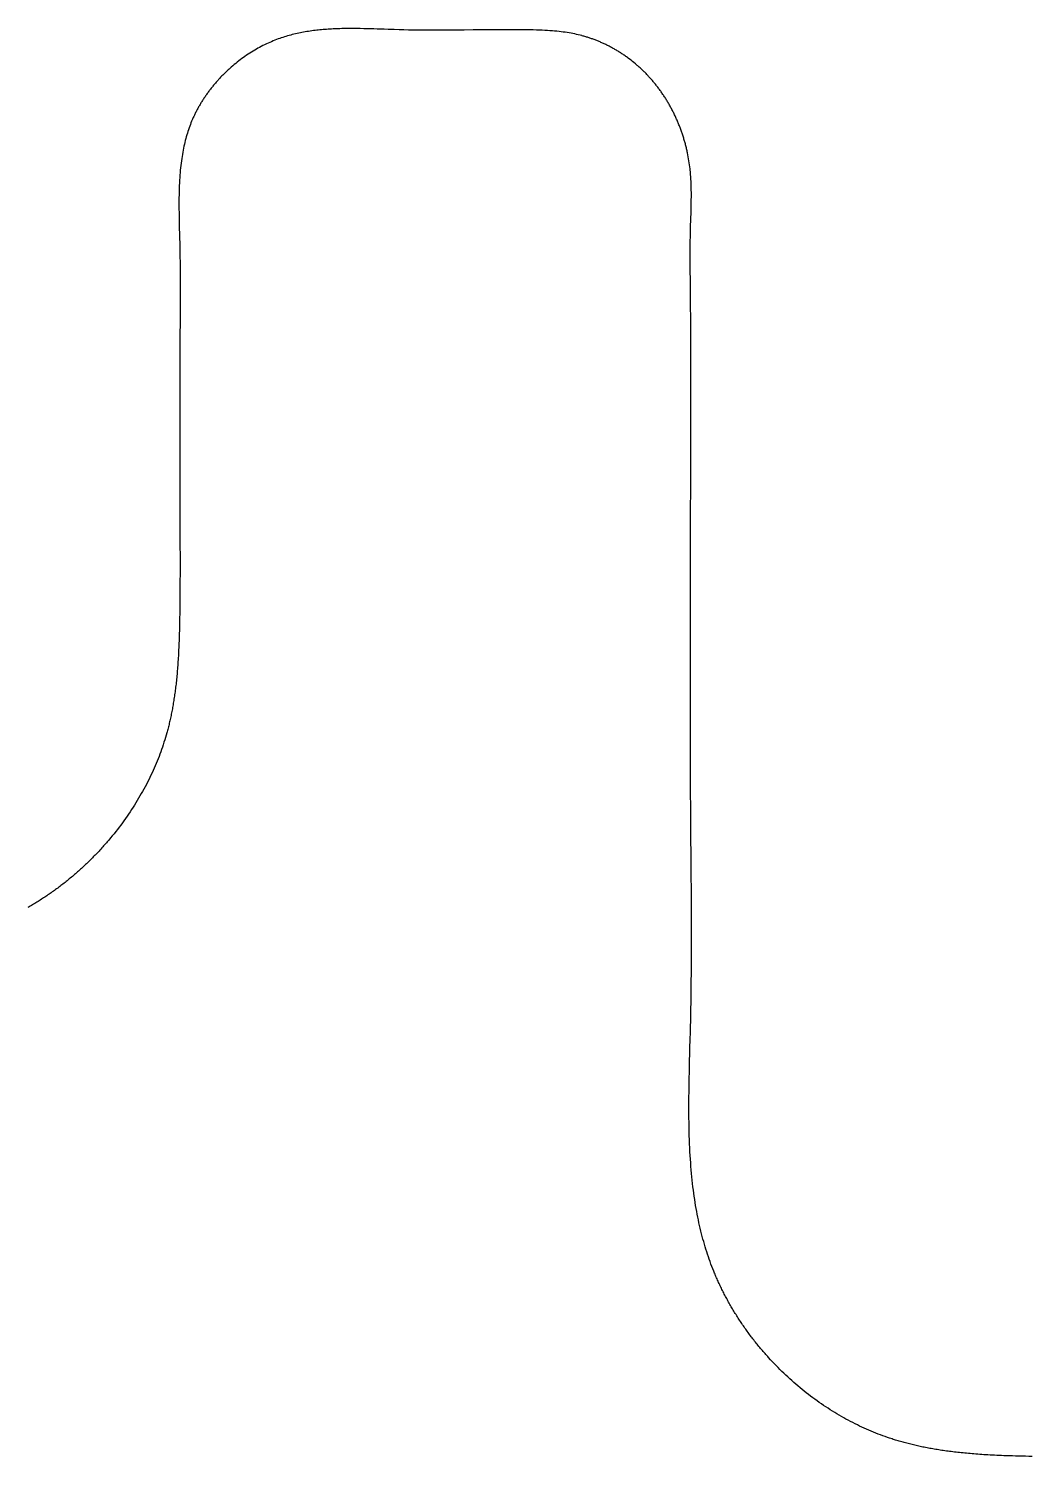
# Model space of a CAD drawing. Header units: millimetres. Extents: x -9 to 276, y -90 to 14.
# Drawn here: x 86.898 to 90.233, y 9.248 to 13.998 of the extents above; entities that cross this region are included whole.
import ezdxf

# ---------------------------------------------------------------- set-up
doc = ezdxf.new("R2010")
doc.units = ezdxf.units.MM
doc.layers.add('BLACK', color=7, linetype='CONTINUOUS')

msp = doc.modelspace()

# ---------------------------------------------------------------- linework, layer by layer
at = {"layer": 'BLACK', "linetype": 'Continuous'}
for p, q in [((87.734343, 13.964974), (87.729167, 13.963109)), ((87.739536, 13.966775), (87.734343, 13.964974)), ((87.744744, 13.968512), (87.739536, 13.966775)), ((87.749969, 13.970187), (87.744744, 13.968512)), ((87.755209, 13.971801), (87.749969, 13.970187)), ((87.760464, 13.973355), (87.755209, 13.971801)), ((87.765734, 13.974849), (87.760464, 13.973355)), ((87.771019, 13.976285), (87.765734, 13.974849)), ((87.776318, 13.977664), (87.771019, 13.976285)), ((87.781631, 13.978987), (87.776318, 13.977664)), ((87.786958, 13.980254), (87.781631, 13.978987)), ((87.792298, 13.981468), (87.786958, 13.980254)), ((87.797652, 13.982628), (87.792298, 13.981468)), ((87.803018, 13.983736), (87.797652, 13.982628)), ((87.808398, 13.984794), (87.803018, 13.983736)), ((87.813789, 13.985801), (87.808398, 13.984794)), ((87.819193, 13.986759), (87.813789, 13.985801)), ((87.824609, 13.987669), (87.819193, 13.986759)), ((87.830036, 13.988532), (87.824609, 13.987669)), ((87.835474, 13.989349), (87.830036, 13.988532)), ((87.840923, 13.990121), (87.835474, 13.989349)), ((87.846383, 13.99085), (87.840923, 13.990121)), ((87.851854, 13.991535), (87.846383, 13.99085)), ((87.857334, 13.992179), (87.851854, 13.991535)), ((87.862824, 13.992781), (87.857334, 13.992179)), ((87.868324, 13.993344), (87.862824, 13.992781)), ((87.873833, 13.993868), (87.868324, 13.993344)), ((87.879351, 13.994355), (87.873833, 13.993868)), ((87.884878, 13.994804), (87.879351, 13.994355)), ((87.890413, 13.995218), (87.884878, 13.994804)), ((87.895957, 13.995597), (87.890413, 13.995218)), ((87.901508, 13.995943), (87.895957, 13.995597)), ((87.907067, 13.996256), (87.901508, 13.995943)), ((87.912633, 13.996537), (87.907067, 13.996256)), ((87.918206, 13.996787), (87.912633, 13.996537)), ((87.923785, 13.997008), (87.918206, 13.996787)), ((87.929372, 13.9972), (87.923785, 13.997008)), ((87.934964, 13.997365), (87.929372, 13.9972)), ((87.940562, 13.997503), (87.934964, 13.997365)), ((87.946166, 13.997616), (87.940562, 13.997503)), ((87.951775, 13.997704), (87.946166, 13.997616)), ((87.957389, 13.997769), (87.951775, 13.997704)), ((87.963008, 13.997812), (87.957389, 13.997769)), ((87.968631, 13.997833), (87.963008, 13.997812)), ((87.97989, 13.997814), (87.968631, 13.997833)), ((87.991163, 13.997723), (87.97989, 13.997814)), ((88.002448, 13.997566), (87.991163, 13.997723)), ((88.013743, 13.997352), (88.002448, 13.997566)), ((88.025046, 13.997089), (88.013743, 13.997352)), ((88.036354, 13.996785), (88.025046, 13.997089)), ((88.047666, 13.996449), (88.036354, 13.996785)), ((88.058977, 13.996089), (88.047666, 13.996449)), ((88.081595, 13.995328), (88.058977, 13.996089)), ((88.094944, 13.994875), (88.081595, 13.995328)), ((88.115422, 13.99421), (88.094944, 13.994875)), ((88.132127, 13.993725), (88.115422, 13.99421)), ((88.147679, 13.993341), (88.132127, 13.993725)), ((88.163201, 13.993023), (88.147679, 13.993341)), ((88.178697, 13.992766), (88.163201, 13.993023)), ((88.194168, 13.992567), (88.178697, 13.992766)), ((88.209616, 13.992421), (88.194168, 13.992567)), ((88.225043, 13.992323), (88.209616, 13.992421)), ((88.240451, 13.992269), (88.225043, 13.992323)), ((88.255842, 13.992254), (88.240451, 13.992269)), ((88.271218, 13.992275), (88.255842, 13.992254)), ((88.286581, 13.992327), (88.271218, 13.992275)), ((88.301933, 13.992405), (88.286581, 13.992327)), ((88.317276, 13.992506), (88.301933, 13.992405)), ((88.347942, 13.992755), (88.317276, 13.992506)), ((88.378596, 13.993039), (88.347942, 13.992755)), ((88.414222, 13.993367), (88.378596, 13.993039)), ((88.445484, 13.993611), (88.414222, 13.993367)), ((88.471993, 13.993757), (88.445484, 13.993611)), ((88.495719, 13.99382), (88.471993, 13.993757)), ((88.517557, 13.993808), (88.495719, 13.99382)), ((88.538004, 13.993725), (88.517557, 13.993808)), ((88.553341, 13.993605), (88.538004, 13.993725)), ((88.566299, 13.993442), (88.553341, 13.993605)), ((88.577905, 13.993229), (88.566299, 13.993442)), ((88.588574, 13.992963), (88.577905, 13.993229)), ((88.59854, 13.992642), (88.588574, 13.992963)), ((88.60795, 13.992266), (88.59854, 13.992642)), ((88.616903, 13.991834), (88.60795, 13.992266)), ((88.62547, 13.991345), (88.616903, 13.991834)), ((88.633706, 13.9908), (88.62547, 13.991345)), ((88.641651, 13.990197), (88.633706, 13.9908)), ((88.649339, 13.989538), (88.641651, 13.990197)), ((88.656796, 13.988822), (88.649339, 13.989538)), ((88.664044, 13.988049), (88.656796, 13.988822)), ((88.671101, 13.987219), (88.664044, 13.988049)), ((88.677984, 13.986331), (88.671101, 13.987219)), ((88.684705, 13.985386), (88.677984, 13.986331)), ((88.691276, 13.984384), (88.684705, 13.985386)), ((88.697708, 13.983325), (88.691276, 13.984384)), ((88.704009, 13.982208), (88.697708, 13.983325)), ((88.710187, 13.981034), (88.704009, 13.982208)), ((88.71625, 13.979802), (88.710187, 13.981034)), ((88.722204, 13.978513), (88.71625, 13.979802)), ((88.728054, 13.977166), (88.722204, 13.978513)), ((88.733807, 13.975761), (88.728054, 13.977166)), ((88.739467, 13.974298), (88.733807, 13.975761)), ((88.741233, 13.973825), (88.739467, 13.974298)), ((88.744065, 13.973049), (88.741233, 13.973825)), ((88.746893, 13.972253), (88.744065, 13.973049)), ((88.749726, 13.971435), (88.746893, 13.972253)), ((88.752553, 13.970598), (88.749726, 13.971435)), ((88.755384, 13.969739), (88.752553, 13.970598)), ((88.758211, 13.96886), (88.755384, 13.969739)), ((88.76104, 13.967959), (88.758211, 13.96886)), ((88.763864, 13.967039), (88.76104, 13.967959)), ((88.766691, 13.966097), (88.763864, 13.967039)), ((88.769512, 13.965136), (88.766691, 13.966097)), ((88.772335, 13.964153), (88.769512, 13.965136)), ((88.775152, 13.96315), (88.772335, 13.964153)), ((87.640225, 13.919386), (87.634827, 13.915972)), ((87.645651, 13.922724), (87.640225, 13.919386)), ((87.651103, 13.925984), (87.645651, 13.922724)), ((87.656579, 13.929165), (87.651103, 13.925984)), ((87.662078, 13.932267), (87.656579, 13.929165)), ((87.667597, 13.93529), (87.662078, 13.932267)), ((87.673134, 13.938232), (87.667597, 13.93529)), ((87.678689, 13.941092), (87.673134, 13.938232)), ((87.684259, 13.943871), (87.678689, 13.941092)), ((87.689842, 13.946568), (87.684259, 13.943871)), ((87.695437, 13.949182), (87.689842, 13.946568)), ((87.701043, 13.951712), (87.695437, 13.949182)), ((87.706657, 13.95416), (87.701043, 13.951712)), ((87.712278, 13.956523), (87.706657, 13.95416)), ((87.717904, 13.958803), (87.712278, 13.956523)), ((87.723534, 13.960998), (87.717904, 13.958803)), ((87.729167, 13.963109), (87.723534, 13.960998)), ((88.777971, 13.962126), (88.775152, 13.96315)), ((88.780784, 13.961082), (88.777971, 13.962126)), ((88.783597, 13.960017), (88.780784, 13.961082)), ((88.786404, 13.958933), (88.783597, 13.960017)), ((88.789212, 13.957827), (88.786404, 13.958933)), ((88.792013, 13.956702), (88.789212, 13.957827)), ((88.794813, 13.955556), (88.792013, 13.956702)), ((88.797606, 13.954391), (88.794813, 13.955556)), ((88.800399, 13.953204), (88.797606, 13.954391)), ((88.803184, 13.951999), (88.800399, 13.953204)), ((88.805968, 13.950773), (88.803184, 13.951999)), ((88.808744, 13.949528), (88.805968, 13.950773)), ((88.811518, 13.948262), (88.808744, 13.949528)), ((88.814284, 13.946978), (88.811518, 13.948262)), ((88.817047, 13.945673), (88.814284, 13.946978)), ((88.819802, 13.944349), (88.817047, 13.945673)), ((88.822553, 13.943006), (88.819802, 13.944349)), ((88.825296, 13.941643), (88.822553, 13.943006)), ((88.828035, 13.940261), (88.825296, 13.941643)), ((88.830765, 13.938861), (88.828035, 13.940261)), ((88.83349, 13.93744), (88.830765, 13.938861)), ((88.836206, 13.936002), (88.83349, 13.93744)), ((88.838917, 13.934544), (88.836206, 13.936002)), ((88.841618, 13.933068), (88.838917, 13.934544)), ((88.844313, 13.931573), (88.841618, 13.933068)), ((88.846998, 13.93006), (88.844313, 13.931573)), ((88.849676, 13.928528), (88.846998, 13.93006)), ((88.852345, 13.926979), (88.849676, 13.928528)), ((88.855005, 13.925411), (88.852345, 13.926979)), ((88.857656, 13.923826), (88.855005, 13.925411)), ((88.860298, 13.922222), (88.857656, 13.923826)), ((88.86293, 13.920602), (88.860298, 13.922222)), ((88.865553, 13.918963), (88.86293, 13.920602)), ((88.868165, 13.917308), (88.865553, 13.918963)), ((88.870767, 13.915635), (88.868165, 13.917308)), ((87.572903, 13.869401), (87.570464, 13.867254)), ((87.577822, 13.87365), (87.572903, 13.869401)), ((87.58279, 13.877837), (87.577822, 13.87365)), ((87.587807, 13.881959), (87.58279, 13.877837)), ((87.59287, 13.886016), (87.587807, 13.881959)), ((87.597978, 13.890007), (87.59287, 13.886016)), ((87.603129, 13.89393), (87.597978, 13.890007)), ((87.60832, 13.897783), (87.603129, 13.89393)), ((87.613551, 13.901567), (87.60832, 13.897783)), ((87.618819, 13.905278), (87.613551, 13.901567)), ((87.624122, 13.908917), (87.618819, 13.905278)), ((87.629459, 13.912482), (87.624122, 13.908917)), ((87.634827, 13.915972), (87.629459, 13.912482)), ((88.873358, 13.913945), (88.870767, 13.915635)), ((88.875939, 13.912238), (88.873358, 13.913945)), ((88.878508, 13.910515), (88.875939, 13.912238)), ((88.881067, 13.908775), (88.878508, 13.910515)), ((88.883613, 13.907019), (88.881067, 13.908775)), ((88.886149, 13.905247), (88.883613, 13.907019)), ((88.888672, 13.903458), (88.886149, 13.905247)), ((88.891182, 13.901654), (88.888672, 13.903458)), ((88.893681, 13.899834), (88.891182, 13.901654)), ((88.89864, 13.896148), (88.893681, 13.899834)), ((88.903546, 13.892401), (88.89864, 13.896148)), ((88.908398, 13.888595), (88.903546, 13.892401)), ((88.913194, 13.884731), (88.908398, 13.888595)), ((88.917932, 13.880811), (88.913194, 13.884731)), ((88.921833, 13.877505), (88.917932, 13.880811)), ((88.924169, 13.87549), (88.921833, 13.877505)), ((88.926492, 13.87346), (88.924169, 13.87549)), ((88.928805, 13.871411), (88.926492, 13.87346)), ((88.931105, 13.869348), (88.928805, 13.871411)), ((88.933397, 13.867266), (88.931105, 13.869348)), ((87.526845, 13.82382), (87.524708, 13.82141)), ((87.529001, 13.82622), (87.526845, 13.82382)), ((87.531171, 13.828607), (87.529001, 13.82622)), ((87.53336, 13.830983), (87.531171, 13.828607)), ((87.535564, 13.833347), (87.53336, 13.830983)), ((87.537785, 13.8357), (87.535564, 13.833347)), ((87.540021, 13.83804), (87.537785, 13.8357)), ((87.542274, 13.840368), (87.540021, 13.83804)), ((87.544541, 13.842682), (87.542274, 13.840368)), ((87.546825, 13.844985), (87.544541, 13.842682)), ((87.549123, 13.847274), (87.546825, 13.844985)), ((87.551437, 13.84955), (87.549123, 13.847274)), ((87.553766, 13.851812), (87.551437, 13.84955)), ((87.556109, 13.854061), (87.553766, 13.851812)), ((87.558466, 13.856295), (87.556109, 13.854061)), ((87.560838, 13.858516), (87.558466, 13.856295)), ((87.563224, 13.860722), (87.560838, 13.858516)), ((87.565624, 13.862914), (87.563224, 13.860722)), ((87.568037, 13.865092), (87.565624, 13.862914)), ((87.570464, 13.867254), (87.568037, 13.865092)), ((88.935674, 13.865169), (88.933397, 13.867266)), ((88.937942, 13.863053), (88.935674, 13.865169)), ((88.940196, 13.860923), (88.937942, 13.863053)), ((88.942442, 13.858774), (88.940196, 13.860923)), ((88.944673, 13.856611), (88.942442, 13.858774)), ((88.946894, 13.854428), (88.944673, 13.856611)), ((88.949102, 13.852232), (88.946894, 13.854428)), ((88.9513, 13.850016), (88.949102, 13.852232)), ((88.953483, 13.847787), (88.9513, 13.850016)), ((88.955657, 13.845539), (88.953483, 13.847787)), ((88.957817, 13.843277), (88.955657, 13.845539)), ((88.959966, 13.840996), (88.957817, 13.843277)), ((88.962101, 13.838702), (88.959966, 13.840996)), ((88.964226, 13.836389), (88.962101, 13.838702)), ((88.966336, 13.834063), (88.964226, 13.836389)), ((88.968436, 13.831718), (88.966336, 13.834063)), ((88.97052, 13.82936), (88.968436, 13.831718)), ((88.972595, 13.826983), (88.97052, 13.82936)), ((88.974654, 13.824593), (88.972595, 13.826983)), ((88.976702, 13.822184), (88.974654, 13.824593)), ((88.978736, 13.819763), (88.976702, 13.822184)), ((87.489282, 13.776355), (87.487491, 13.773771)), ((87.49109, 13.778929), (87.489282, 13.776355)), ((87.49292, 13.781498), (87.49109, 13.778929)), ((87.494766, 13.784057), (87.49292, 13.781498)), ((87.496634, 13.786611), (87.494766, 13.784057)), ((87.498519, 13.789154), (87.496634, 13.786611)), ((87.500425, 13.791691), (87.498519, 13.789154)), ((87.502347, 13.794218), (87.500425, 13.791691)), ((87.504291, 13.796739), (87.502347, 13.794218)), ((87.50625, 13.799248), (87.504291, 13.796739)), ((87.50823, 13.80175), (87.50625, 13.799248)), ((87.510227, 13.804241), (87.50823, 13.80175)), ((87.512243, 13.806725), (87.510227, 13.804241)), ((87.514276, 13.809197), (87.512243, 13.806725)), ((87.516328, 13.811661), (87.514276, 13.809197)), ((87.518396, 13.814113), (87.516328, 13.811661)), ((87.520483, 13.816557), (87.518396, 13.814113)), ((87.522586, 13.818988), (87.520483, 13.816557)), ((87.524708, 13.82141), (87.522586, 13.818988)), ((88.980758, 13.817323), (88.978736, 13.819763)), ((88.982765, 13.814871), (88.980758, 13.817323)), ((88.984761, 13.8124), (88.982765, 13.814871)), ((88.986741, 13.809917), (88.984761, 13.8124)), ((88.98871, 13.807415), (88.986741, 13.809917)), ((88.990664, 13.804902), (88.98871, 13.807415)), ((88.992606, 13.80237), (88.990664, 13.804902)), ((88.994532, 13.799826), (88.992606, 13.80237)), ((88.996446, 13.797264), (88.994532, 13.799826)), ((88.998344, 13.79469), (88.996446, 13.797264)), ((89.000231, 13.792099), (88.998344, 13.79469)), ((89.002101, 13.789496), (89.000231, 13.792099)), ((89.003959, 13.786875), (89.002101, 13.789496)), ((89.005801, 13.784242), (89.003959, 13.786875)), ((89.00763, 13.781593), (89.005801, 13.784242)), ((89.009443, 13.778932), (89.00763, 13.781593)), ((89.011243, 13.776253), (89.009443, 13.778932)), ((89.013027, 13.773564), (89.011243, 13.776253)), ((87.460132, 13.728976), (87.458705, 13.726296)), ((87.461576, 13.731647), (87.460132, 13.728976)), ((87.463044, 13.734319), (87.461576, 13.731647)), ((87.46453, 13.736982), (87.463044, 13.734319)), ((87.466039, 13.739645), (87.46453, 13.736982)), ((87.467567, 13.7423), (87.466039, 13.739645)), ((87.469117, 13.744955), (87.467567, 13.7423)), ((87.470686, 13.7476), (87.469117, 13.744955)), ((87.472277, 13.750245), (87.470686, 13.7476)), ((87.473886, 13.75288), (87.472277, 13.750245)), ((87.475518, 13.755514), (87.473886, 13.75288)), ((87.477167, 13.758139), (87.475518, 13.755514)), ((87.478839, 13.760762), (87.477167, 13.758139)), ((87.480529, 13.763375), (87.478839, 13.760762)), ((87.482241, 13.765985), (87.480529, 13.763375)), ((87.483971, 13.768586), (87.482241, 13.765985)), ((87.485722, 13.771184), (87.483971, 13.768586)), ((87.487491, 13.773771), (87.485722, 13.771184)), ((89.014798, 13.770857), (89.013027, 13.773564)), ((89.016552, 13.76814), (89.014798, 13.770857)), ((89.018293, 13.765406), (89.016552, 13.76814)), ((89.020017, 13.762661), (89.018293, 13.765406)), ((89.021728, 13.759899), (89.020017, 13.762661)), ((89.023422, 13.757127), (89.021728, 13.759899)), ((89.025102, 13.754339), (89.023422, 13.757127)), ((89.026765, 13.75154), (89.025102, 13.754339)), ((89.028414, 13.748726), (89.026765, 13.75154)), ((89.030046, 13.745901), (89.028414, 13.748726)), ((89.031664, 13.743061), (89.030046, 13.745901)), ((89.033264, 13.74021), (89.031664, 13.743061)), ((89.03485, 13.737344), (89.033264, 13.74021)), ((89.036419, 13.734468), (89.03485, 13.737344)), ((89.037973, 13.731578), (89.036419, 13.734468)), ((89.039509, 13.728678), (89.037973, 13.731578)), ((89.041031, 13.725763), (89.039509, 13.728678)), ((87.439058, 13.683846), (87.436908, 13.678355)), ((87.441267, 13.689271), (87.439058, 13.683846)), ((87.443241, 13.693948), (87.441267, 13.689271)), ((87.444415, 13.696658), (87.443241, 13.693948)), ((87.445608, 13.699362), (87.444415, 13.696658)), ((87.446824, 13.702069), (87.445608, 13.699362)), ((87.448059, 13.704769), (87.446824, 13.702069)), ((87.449317, 13.707471), (87.448059, 13.704769)), ((87.450594, 13.710167), (87.449317, 13.707471)), ((87.451895, 13.712865), (87.450594, 13.710167)), ((87.453214, 13.715555), (87.451895, 13.712865)), ((87.454557, 13.718247), (87.453214, 13.715555)), ((87.455918, 13.720932), (87.454557, 13.718247)), ((87.457302, 13.723618), (87.455918, 13.720932)), ((87.458705, 13.726296), (87.457302, 13.723618)), ((89.042535, 13.722838), (89.041031, 13.725763)), ((89.044023, 13.719899), (89.042535, 13.722838)), ((89.045494, 13.716951), (89.044023, 13.719899)), ((89.046949, 13.713989), (89.045494, 13.716951)), ((89.048387, 13.711018), (89.046949, 13.713989)), ((89.049809, 13.708034), (89.048387, 13.711018)), ((89.051213, 13.70504), (89.049809, 13.708034)), ((89.052601, 13.702034), (89.051213, 13.70504)), ((89.053971, 13.699018), (89.052601, 13.702034)), ((89.055324, 13.69599), (89.053971, 13.699018)), ((89.05666, 13.692954), (89.055324, 13.69599)), ((89.057979, 13.689905), (89.05666, 13.692954)), ((89.05928, 13.686848), (89.057979, 13.689905)), ((89.060564, 13.683779), (89.05928, 13.686848)), ((89.061829, 13.680702), (89.060564, 13.683779)), ((89.063078, 13.677613), (89.061829, 13.680702)), ((87.421815, 13.631782), (87.42019, 13.625591)), ((87.423498, 13.637885), (87.421815, 13.631782)), ((87.425239, 13.643901), (87.423498, 13.637885)), ((87.427038, 13.649835), (87.425239, 13.643901)), ((87.428895, 13.655689), (87.427038, 13.649835)), ((87.430811, 13.661466), (87.428895, 13.655689)), ((87.432785, 13.667167), (87.430811, 13.661466)), ((87.434817, 13.672796), (87.432785, 13.667167)), ((87.436908, 13.678355), (87.434817, 13.672796)), ((89.064309, 13.674517), (89.063078, 13.677613)), ((89.065522, 13.671409), (89.064309, 13.674517)), ((89.066717, 13.668294), (89.065522, 13.671409)), ((89.067894, 13.665168), (89.066717, 13.668294)), ((89.069053, 13.662035), (89.067894, 13.665168)), ((89.070194, 13.658892), (89.069053, 13.662035)), ((89.071316, 13.655741), (89.070194, 13.658892)), ((89.072421, 13.652581), (89.071316, 13.655741)), ((89.073507, 13.649414), (89.072421, 13.652581)), ((89.074574, 13.646238), (89.073507, 13.649414)), ((89.075623, 13.643055), (89.074574, 13.646238)), ((89.076654, 13.639863), (89.075623, 13.643055)), ((89.077666, 13.636665), (89.076654, 13.639863)), ((89.078659, 13.633458), (89.077666, 13.636665)), ((89.079634, 13.630246), (89.078659, 13.633458)), ((87.411663, 13.586371), (87.410446, 13.579449)), ((87.412938, 13.593176), (87.411663, 13.586371)), ((87.414272, 13.599867), (87.412938, 13.593176)), ((87.415664, 13.606449), (87.414272, 13.599867)), ((87.417115, 13.612928), (87.415664, 13.606449)), ((87.418624, 13.619308), (87.417115, 13.612928)), ((87.42019, 13.625591), (87.418624, 13.619308)), ((89.08059, 13.627025), (89.079634, 13.630246)), ((89.081527, 13.623799), (89.08059, 13.627025)), ((89.082445, 13.620565), (89.081527, 13.623799)), ((89.083343, 13.617325), (89.082445, 13.620565)), ((89.084223, 13.614079), (89.083343, 13.617325)), ((89.085084, 13.610827), (89.084223, 13.614079)), ((89.085926, 13.607569), (89.085084, 13.610827)), ((89.086748, 13.604306), (89.085926, 13.607569)), ((89.087552, 13.601036), (89.086748, 13.604306)), ((89.088335, 13.597762), (89.087552, 13.601036)), ((89.0891, 13.594483), (89.088335, 13.597762)), ((89.089845, 13.591199), (89.0891, 13.594483)), ((89.090571, 13.58791), (89.089845, 13.591199)), ((89.091277, 13.584616), (89.090571, 13.58791)), ((89.092631, 13.578017), (89.091277, 13.584616)), ((87.405252, 13.542843), (87.404393, 13.53507)), ((87.406172, 13.550454), (87.405252, 13.542843)), ((87.407151, 13.557912), (87.406172, 13.550454)), ((87.40819, 13.565226), (87.407151, 13.557912)), ((87.409289, 13.572402), (87.40819, 13.565226)), ((87.410446, 13.579449), (87.409289, 13.572402)), ((89.093906, 13.571401), (89.092631, 13.578017)), ((89.095103, 13.564772), (89.093906, 13.571401)), ((89.096221, 13.55813), (89.095103, 13.564772)), ((89.097259, 13.551477), (89.096221, 13.55813)), ((89.098218, 13.544814), (89.097259, 13.551477)), ((89.099097, 13.538143), (89.098218, 13.544814)), ((89.099897, 13.531466), (89.099097, 13.538143)), ((87.401017, 13.493355), (87.400529, 13.484332)), ((87.401568, 13.502126), (87.401017, 13.493355)), ((87.402181, 13.510667), (87.401568, 13.502126)), ((87.402857, 13.518994), (87.402181, 13.510667)), ((87.403594, 13.527124), (87.402857, 13.518994)), ((87.404393, 13.53507), (87.403594, 13.527124)), ((89.100458, 13.526322), (89.099897, 13.531466)), ((89.100974, 13.521173), (89.100458, 13.526322)), ((89.101446, 13.516019), (89.100974, 13.521173)), ((89.101875, 13.51086), (89.101446, 13.516019)), ((89.102263, 13.505696), (89.101875, 13.51086)), ((89.102611, 13.500527), (89.102263, 13.505696)), ((89.102922, 13.495353), (89.102611, 13.500527)), ((89.103195, 13.490175), (89.102922, 13.495353)), ((89.103433, 13.484993), (89.103195, 13.490175)), ((87.39923, 13.44515), (87.399074, 13.434374)), ((87.399455, 13.455483), (87.39923, 13.44515)), ((87.399748, 13.465429), (87.399455, 13.455483)), ((87.400106, 13.475033), (87.399748, 13.465429)), ((87.400529, 13.484332), (87.400106, 13.475033)), ((89.103637, 13.479807), (89.103433, 13.484993)), ((89.103809, 13.474616), (89.103637, 13.479807)), ((89.10395, 13.469423), (89.103809, 13.474616)), ((89.104062, 13.464225), (89.10395, 13.469423)), ((89.104146, 13.459024), (89.104062, 13.464225)), ((89.104203, 13.45382), (89.104146, 13.459024)), ((89.104236, 13.448614), (89.104203, 13.45382)), ((89.104231, 13.438191), (89.104245, 13.443404)), ((89.104245, 13.443404), (89.104236, 13.448614)), ((87.398989, 13.423079), (87.398976, 13.411165)), ((87.398976, 13.411165), (87.39904, 13.398486)), ((87.399074, 13.434374), (87.398989, 13.423079)), ((87.39904, 13.398486), (87.399187, 13.384826)), ((89.103211, 13.385957), (89.103509, 13.396415)), ((89.103509, 13.396415), (89.103772, 13.40687)), ((89.103772, 13.40687), (89.103988, 13.417318)), ((89.103988, 13.417318), (89.104145, 13.427759)), ((89.104145, 13.427759), (89.104231, 13.438191)), ((87.399187, 13.384826), (87.399423, 13.369824)), ((87.399423, 13.369824), (87.399766, 13.352799)), ((87.399766, 13.352799), (87.400253, 13.332096)), ((89.101838, 13.342013), (89.102409, 13.360452)), ((89.102409, 13.360452), (89.102555, 13.365031)), ((89.102555, 13.365031), (89.103211, 13.385957)), ((87.400253, 13.332096), (87.400628, 13.317155)), ((87.400628, 13.317155), (87.401048, 13.300388)), ((87.401048, 13.300388), (87.401443, 13.283649)), ((89.100797, 13.292836), (89.100966, 13.304409)), ((89.100966, 13.304409), (89.101181, 13.315987)), ((89.101181, 13.315987), (89.101444, 13.32757)), ((89.101444, 13.32757), (89.101838, 13.342013)), ((87.401443, 13.283649), (87.401877, 13.26246)), ((87.401877, 13.26246), (87.402245, 13.240669)), ((89.100506, 13.246586), (89.100527, 13.258142)), ((89.100527, 13.258142), (89.10058, 13.269703)), ((89.10058, 13.269703), (89.100669, 13.281267)), ((89.100669, 13.281267), (89.100797, 13.292836)), ((87.402245, 13.240669), (87.402546, 13.21818)), ((87.402546, 13.21818), (87.40278, 13.194871)), ((89.100514, 13.235032), (89.100506, 13.246586)), ((89.100548, 13.223481), (89.100514, 13.235032)), ((89.100605, 13.211933), (89.100548, 13.223481)), ((89.100773, 13.188844), (89.100605, 13.211933)), ((87.40278, 13.194871), (87.402945, 13.170586)), ((87.402945, 13.170586), (87.403041, 13.145107)), ((89.100992, 13.16576), (89.100773, 13.188844)), ((89.101238, 13.14268), (89.100992, 13.16576)), ((87.403065, 13.11813), (87.403014, 13.089192)), ((87.403041, 13.145107), (87.403065, 13.11813)), ((89.101444, 13.123393), (89.101238, 13.14268)), ((89.101674, 13.100313), (89.101444, 13.123393)), ((87.403014, 13.089192), (87.402882, 13.057527)), ((89.101883, 13.077232), (89.101674, 13.100313)), ((89.102242, 13.031065), (89.101883, 13.077232)), ((87.402658, 13.021684), (87.402316, 12.978125)), ((87.402882, 13.057527), (87.402658, 13.021684)), ((89.102525, 12.984892), (89.102242, 13.031065)), ((87.402316, 12.978125), (87.402052, 12.947368)), ((89.102738, 12.938713), (89.102525, 12.984892)), ((87.402052, 12.947368), (87.401733, 12.910075)), ((89.102886, 12.892527), (89.102738, 12.938713)), ((87.401733, 12.910075), (87.401443, 12.872751)), ((87.401443, 12.872751), (87.401443, 12.461852)), ((89.102975, 12.846335), (89.102886, 12.892527)), ((89.10301, 12.800136), (89.102975, 12.846335)), ((89.102997, 12.753931), (89.10301, 12.800136)), ((89.10294, 12.707719), (89.102997, 12.753931)), ((89.102846, 12.6615), (89.10294, 12.707719)), ((89.102719, 12.615275), (89.102846, 12.6615)), ((89.102566, 12.569043), (89.102719, 12.615275)), ((89.102199, 12.476557), (89.102566, 12.569043)), ((87.401443, 12.461852), (87.401793, 12.403494)), ((89.101789, 12.384043), (89.102199, 12.476557)), ((87.401793, 12.403494), (87.402061, 12.359423)), ((87.402061, 12.359423), (87.402299, 12.315365)), ((89.101445, 12.306684), (89.101789, 12.384043)), ((87.402299, 12.315365), (87.402478, 12.271312)), ((89.101446, 11.489975), (89.101445, 12.306684)), ((87.402478, 12.271312), (87.402536, 12.249287)), ((87.402536, 12.249287), (87.402568, 12.227261)), ((87.402568, 12.227261), (87.40257, 12.205234)), ((87.40247, 12.161173), (87.402361, 12.139139)), ((87.402539, 12.183205), (87.40247, 12.161173)), ((87.40257, 12.205234), (87.402539, 12.183205)), ((87.402208, 12.1171), (87.402006, 12.095057)), ((87.402361, 12.139139), (87.402208, 12.1171)), ((87.401752, 12.073008), (87.401443, 12.050954)), ((87.402006, 12.095057), (87.401752, 12.073008)), ((87.401003, 12.025313), (87.400792, 12.01491)), ((87.401235, 12.038134), (87.401003, 12.025313)), ((87.401443, 12.050954), (87.401235, 12.038134)), ((87.39956, 11.969273), (87.399287, 11.961423)), ((87.399831, 11.97769), (87.39956, 11.969273)), ((87.400081, 11.986109), (87.399831, 11.97769)), ((87.40033, 11.995308), (87.400081, 11.986109)), ((87.400558, 12.004508), (87.40033, 11.995308)), ((87.400792, 12.01491), (87.400558, 12.004508)), ((87.397704, 11.924665), (87.397353, 11.917915)), ((87.398049, 11.931711), (87.397704, 11.924665)), ((87.398374, 11.938761), (87.398049, 11.931711)), ((87.398694, 11.946166), (87.398374, 11.938761)), ((87.398992, 11.953575), (87.398694, 11.946166)), ((87.399287, 11.961423), (87.398992, 11.953575)), ((87.394939, 11.879587), (87.394485, 11.873522)), ((87.395372, 11.885657), (87.394939, 11.879587)), ((87.395798, 11.891921), (87.395372, 11.885657)), ((87.396204, 11.898189), (87.395798, 11.891921)), ((87.396602, 11.904677), (87.396204, 11.898189)), ((87.396981, 11.911169), (87.396602, 11.904677)), ((87.397353, 11.917915), (87.396981, 11.911169)), ((87.390382, 11.828213), (87.389809, 11.822883)), ((87.390947, 11.833661), (87.390382, 11.828213)), ((87.391492, 11.839113), (87.390947, 11.833661)), ((87.392029, 11.844695), (87.391492, 11.839113)), ((87.392545, 11.850281), (87.392029, 11.844695)), ((87.393054, 11.856009), (87.392545, 11.850281)), ((87.393543, 11.861741), (87.393054, 11.856009)), ((87.394024, 11.867629), (87.393543, 11.861741)), ((87.394485, 11.873522), (87.394024, 11.867629)), ((87.384697, 11.781996), (87.383991, 11.777086)), ((87.385382, 11.78691), (87.384697, 11.781996)), ((87.386059, 11.791914), (87.385382, 11.78691)), ((87.386717, 11.796922), (87.386059, 11.791914)), ((87.387366, 11.802026), (87.386717, 11.796922)), ((87.387995, 11.807134), (87.387366, 11.802026)), ((87.388616, 11.812344), (87.387995, 11.807134)), ((87.389217, 11.817559), (87.388616, 11.812344)), ((87.389809, 11.822883), (87.389217, 11.817559)), ((87.377037, 11.734939), (87.37619, 11.730426)), ((87.377863, 11.739457), (87.377037, 11.734939)), ((87.378682, 11.744042), (87.377863, 11.739457)), ((87.37948, 11.748631), (87.378682, 11.744042)), ((87.38027, 11.753291), (87.37948, 11.748631)), ((87.381041, 11.757955), (87.38027, 11.753291)), ((87.381802, 11.762694), (87.381041, 11.757955)), ((87.382544, 11.767437), (87.381802, 11.762694)), ((87.383278, 11.772259), (87.382544, 11.767437)), ((87.383991, 11.777086), (87.383278, 11.772259)), ((87.366971, 11.687193), (87.365974, 11.683042)), ((87.36796, 11.691395), (87.366971, 11.687193)), ((87.368929, 11.695601), (87.36796, 11.691395)), ((87.369889, 11.69986), (87.368929, 11.695601)), ((87.370829, 11.704124), (87.369889, 11.69986)), ((87.371761, 11.708442), (87.370829, 11.704124)), ((87.372673, 11.712765), (87.371761, 11.708442)), ((87.373576, 11.717145), (87.372673, 11.712765)), ((87.37446, 11.72153), (87.373576, 11.717145)), ((87.375335, 11.725976), (87.37446, 11.72153)), ((87.37619, 11.730426), (87.375335, 11.725976)), ((87.354102, 11.639168), (87.35172, 11.631356)), ((87.356401, 11.646977), (87.354102, 11.639168)), ((87.358571, 11.65462), (87.356401, 11.646977)), ((87.359673, 11.658613), (87.358571, 11.65462)), ((87.360757, 11.662612), (87.359673, 11.658613)), ((87.361831, 11.666655), (87.360757, 11.662612)), ((87.362885, 11.670703), (87.361831, 11.666655)), ((87.363931, 11.674797), (87.362885, 11.670703)), ((87.364957, 11.678895), (87.363931, 11.674797)), ((87.365974, 11.683042), (87.364957, 11.678895)), ((87.338547, 11.592295), (87.33566, 11.584486)), ((87.341349, 11.600105), (87.338547, 11.592295)), ((87.344068, 11.607918), (87.341349, 11.600105)), ((87.346702, 11.615731), (87.344068, 11.607918)), ((87.349253, 11.623544), (87.346702, 11.615731)), ((87.35172, 11.631356), (87.349253, 11.623544)), ((87.319964, 11.545502), (87.316573, 11.537723)), ((87.323271, 11.553288), (87.319964, 11.545502)), ((87.326495, 11.56108), (87.323271, 11.553288)), ((87.329634, 11.568878), (87.326495, 11.56108)), ((87.332689, 11.57668), (87.329634, 11.568878)), ((87.33566, 11.584486), (87.332689, 11.57668)), ((87.298365, 11.498961), (87.294473, 11.491242)), ((87.302173, 11.506692), (87.298365, 11.498961)), ((87.305898, 11.514435), (87.302173, 11.506692)), ((87.30954, 11.522188), (87.305898, 11.514435)), ((87.313099, 11.529951), (87.30954, 11.522188)), ((87.316573, 11.537723), (87.313099, 11.529951)), ((87.27378, 11.452869), (87.269397, 11.445246)), ((87.278083, 11.460511), (87.27378, 11.452869)), ((87.282303, 11.46817), (87.278083, 11.460511)), ((87.286442, 11.475846), (87.282303, 11.46817)), ((87.290499, 11.483537), (87.286442, 11.475846)), ((87.294473, 11.491242), (87.290499, 11.483537)), ((89.101738, 11.450703), (89.101446, 11.489975)), ((89.102058, 11.411451), (89.101738, 11.450703)), ((87.241411, 11.39996), (87.23647, 11.392498)), ((87.246273, 11.407448), (87.241411, 11.39996)), ((87.251057, 11.414961), (87.246273, 11.407448)), ((87.255762, 11.422499), (87.251057, 11.414961)), ((87.260387, 11.43006), (87.255762, 11.422499)), ((87.264932, 11.437642), (87.260387, 11.43006)), ((87.269397, 11.445246), (87.264932, 11.437642)), ((89.102742, 11.332983), (89.102058, 11.411451)), ((87.210617, 11.355629), (87.205221, 11.348352)), ((87.215939, 11.36294), (87.210617, 11.355629)), ((87.221186, 11.370284), (87.215939, 11.36294)), ((87.226357, 11.377659), (87.221186, 11.370284)), ((87.231452, 11.385064), (87.226357, 11.377659)), ((87.23647, 11.392498), (87.231452, 11.385064)), ((87.171329, 11.30547), (87.165435, 11.298465)), ((87.177154, 11.312518), (87.171329, 11.30547)), ((87.182909, 11.319607), (87.177154, 11.312518)), ((87.188595, 11.326736), (87.182909, 11.319607)), ((87.194209, 11.333904), (87.188595, 11.326736)), ((87.199751, 11.34111), (87.194209, 11.333904)), ((87.205221, 11.348352), (87.199751, 11.34111)), ((89.1029, 11.315192), (89.102742, 11.332983)), ((89.103547, 11.240049), (89.1029, 11.315192)), ((87.129875, 11.258666), (87.126739, 11.255346)), ((87.132999, 11.262003), (87.129875, 11.258666)), ((87.136109, 11.265354), (87.132999, 11.262003)), ((87.139207, 11.268721), (87.136109, 11.265354)), ((87.142291, 11.272102), (87.139207, 11.268721)), ((87.145361, 11.275499), (87.142291, 11.272102)), ((87.148418, 11.27891), (87.145361, 11.275499)), ((87.151461, 11.282336), (87.148418, 11.27891)), ((87.15449, 11.285776), (87.151461, 11.282336)), ((87.157505, 11.289231), (87.15449, 11.285776)), ((87.160506, 11.2927), (87.157505, 11.289231)), ((87.165435, 11.298465), (87.160506, 11.2927)), ((87.081515, 11.21052), (87.078195, 11.20744)), ((87.084822, 11.213615), (87.081515, 11.21052)), ((87.088119, 11.216728), (87.084822, 11.213615)), ((87.091403, 11.219856), (87.088119, 11.216728)), ((87.094677, 11.223002), (87.091403, 11.219856)), ((87.097937, 11.226164), (87.094677, 11.223002)), ((87.101187, 11.229343), (87.097937, 11.226164)), ((87.104424, 11.232537), (87.101187, 11.229343)), ((87.107649, 11.235748), (87.104424, 11.232537)), ((87.110862, 11.238974), (87.107649, 11.235748)), ((87.114063, 11.242218), (87.110862, 11.238974)), ((87.11725, 11.245476), (87.114063, 11.242218)), ((87.120426, 11.248751), (87.11725, 11.245476)), ((87.123588, 11.25204), (87.120426, 11.248751)), ((87.126739, 11.255346), (87.123588, 11.25204)), ((89.104002, 11.181197), (89.103547, 11.240049)), ((87.027134, 11.163336), (87.023649, 11.160537)), ((87.030607, 11.166152), (87.027134, 11.163336)), ((87.034074, 11.168987), (87.030607, 11.166152)), ((87.037528, 11.171838), (87.034074, 11.168987)), ((87.040975, 11.17471), (87.037528, 11.171838)), ((87.044409, 11.177597), (87.040975, 11.17471)), ((87.047836, 11.180504), (87.044409, 11.177597)), ((87.05125, 11.183426), (87.047836, 11.180504)), ((87.054657, 11.186368), (87.05125, 11.183426)), ((87.05805, 11.189326), (87.054657, 11.186368)), ((87.061436, 11.192303), (87.05805, 11.189326)), ((87.064809, 11.195295), (87.061436, 11.192303)), ((87.068173, 11.198307), (87.064809, 11.195295)), ((87.071524, 11.201334), (87.068173, 11.198307)), ((87.074866, 11.204379), (87.071524, 11.201334)), ((87.078195, 11.20744), (87.074866, 11.204379)), ((89.104332, 11.130212), (89.104002, 11.181197)), ((86.963086, 11.115803), (86.959449, 11.11334)), ((86.966711, 11.118282), (86.963086, 11.115803)), ((86.970333, 11.120783), (86.966711, 11.118282)), ((86.973943, 11.123301), (86.970333, 11.120783)), ((86.977549, 11.12584), (86.973943, 11.123301)), ((86.981144, 11.128396), (86.977549, 11.12584)), ((86.984734, 11.130973), (86.981144, 11.128396)), ((86.988313, 11.133566), (86.984734, 11.130973)), ((86.991887, 11.136181), (86.988313, 11.133566)), ((86.99545, 11.138812), (86.991887, 11.136181)), ((86.999007, 11.141464), (86.99545, 11.138812)), ((87.002552, 11.144132), (86.999007, 11.141464)), ((87.006092, 11.146821), (87.002552, 11.144132)), ((87.00962, 11.149527), (87.006092, 11.146821)), ((87.013142, 11.152253), (87.00962, 11.149527)), ((87.016652, 11.154995), (87.013142, 11.152253)), ((87.020156, 11.157758), (87.016652, 11.154995)), ((87.023649, 11.160537), (87.020156, 11.157758)), ((89.104562, 11.08412), (89.104332, 11.130212)), ((86.900367, 11.0766), (86.896624, 11.074472)), ((86.904109, 11.07875), (86.900367, 11.0766)), ((86.90784, 11.080918), (86.904109, 11.07875)), ((86.91157, 11.083107), (86.90784, 11.080918)), ((86.91529, 11.085315), (86.91157, 11.083107)), ((86.919008, 11.087544), (86.91529, 11.085315)), ((86.922716, 11.08979), (86.919008, 11.087544)), ((86.926421, 11.092059), (86.922716, 11.08979)), ((86.930116, 11.094344), (86.926421, 11.092059)), ((86.933808, 11.096652), (86.930116, 11.094344)), ((86.93749, 11.098977), (86.933808, 11.096652)), ((86.941169, 11.101323), (86.93749, 11.098977)), ((86.944838, 11.103687), (86.941169, 11.101323)), ((86.948503, 11.106073), (86.944838, 11.103687)), ((86.952158, 11.108475), (86.948503, 11.106073)), ((86.955809, 11.110899), (86.952158, 11.108475)), ((86.959449, 11.11334), (86.955809, 11.110899)), ((89.104704, 11.041458), (89.104562, 11.08412)), ((89.104765, 11.001381), (89.104704, 11.041458)), ((89.104749, 10.963344), (89.104765, 11.001381)), ((89.104498, 10.891989), (89.10466, 10.926971)), ((89.10466, 10.926971), (89.104749, 10.963344)), ((89.104266, 10.858195), (89.104498, 10.891989)), ((89.103965, 10.825427), (89.104266, 10.858195)), ((89.103158, 10.762489), (89.103595, 10.79356)), ((89.103595, 10.79356), (89.103965, 10.825427)), ((89.102654, 10.732129), (89.103158, 10.762489)), ((89.101446, 10.673267), (89.102083, 10.702408)), ((89.102083, 10.702408), (89.102654, 10.732129)), ((89.100592, 10.638518), (89.10103, 10.6559)), ((89.10103, 10.6559), (89.101446, 10.673267)), ((89.098478, 10.557494), (89.099409, 10.593492)), ((89.099409, 10.593492), (89.09968, 10.603713)), ((89.09968, 10.603713), (89.100592, 10.638518)), ((89.097797, 10.529144), (89.098478, 10.557494)), ((89.096864, 10.482362), (89.097271, 10.504565)), ((89.097271, 10.504565), (89.097797, 10.529144)), ((89.096345, 10.442616), (89.096558, 10.461846)), ((89.096558, 10.461846), (89.096864, 10.482362)), ((89.096168, 10.407055), (89.096216, 10.424412)), ((89.096196, 10.390417), (89.096168, 10.407055)), ((89.096216, 10.424412), (89.096345, 10.442616)), ((89.0963, 10.374397), (89.096196, 10.390417)), ((89.096476, 10.358921), (89.0963, 10.374397)), ((89.096722, 10.343928), (89.096476, 10.358921)), ((89.097038, 10.329367), (89.096722, 10.343928)), ((89.097423, 10.315199), (89.097038, 10.329367)), ((89.097875, 10.301388), (89.097423, 10.315199)), ((89.098393, 10.287906), (89.097875, 10.301388)), ((89.098978, 10.274727), (89.098393, 10.287906)), ((89.099627, 10.26183), (89.098978, 10.274727)), ((89.100341, 10.249196), (89.099627, 10.26183)), ((89.101119, 10.236807), (89.100341, 10.249196)), ((89.101961, 10.22465), (89.101119, 10.236807)), ((89.102865, 10.21271), (89.101961, 10.22465)), ((89.103833, 10.200976), (89.102865, 10.21271)), ((89.104862, 10.189438), (89.103833, 10.200976)), ((89.105954, 10.178085), (89.104862, 10.189438)), ((89.107107, 10.166908), (89.105954, 10.178085)), ((89.108322, 10.1559), (89.107107, 10.166908)), ((89.109598, 10.145053), (89.108322, 10.1559)), ((89.110935, 10.13436), (89.109598, 10.145053)), ((89.112332, 10.123815), (89.110935, 10.13436)), ((89.11379, 10.113411), (89.112332, 10.123815)), ((89.115308, 10.103145), (89.11379, 10.113411)), ((89.116887, 10.093009), (89.115308, 10.103145)), ((89.118525, 10.083001), (89.116887, 10.093009)), ((89.120223, 10.073114), (89.118525, 10.083001)), ((89.12198, 10.063346), (89.120223, 10.073114)), ((89.123798, 10.053692), (89.12198, 10.063346)), ((89.125674, 10.044148), (89.123798, 10.053692)), ((89.12761, 10.034712), (89.125674, 10.044148)), ((89.129606, 10.025379), (89.12761, 10.034712)), ((89.13166, 10.016147), (89.129606, 10.025379)), ((89.133774, 10.007013), (89.13166, 10.016147)), ((89.135946, 9.997974), (89.133774, 10.007013)), ((89.138178, 9.989027), (89.135946, 9.997974)), ((89.140469, 9.980169), (89.138178, 9.989027)), ((89.14282, 9.971399), (89.140469, 9.980169)), ((89.145229, 9.962714), (89.14282, 9.971399)), ((89.147697, 9.954112), (89.145229, 9.962714)), ((89.150225, 9.94559), (89.147697, 9.954112)), ((89.152812, 9.937147), (89.150225, 9.94559)), ((89.155458, 9.928781), (89.152812, 9.937147)), ((89.158164, 9.920489), (89.155458, 9.928781)), ((89.160929, 9.912271), (89.158164, 9.920489)), ((89.163754, 9.904124), (89.160929, 9.912271)), ((89.166639, 9.896046), (89.163754, 9.904124)), ((89.169584, 9.888037), (89.166639, 9.896046)), ((89.172589, 9.880095), (89.169584, 9.888037)), ((89.175654, 9.872217), (89.172589, 9.880095)), ((89.178779, 9.864403), (89.175654, 9.872217)), ((89.181286, 9.858285), (89.178779, 9.864403)), ((89.182914, 9.85438), (89.181286, 9.858285)), ((89.184562, 9.850481), (89.182914, 9.85438)), ((89.186232, 9.84658), (89.184562, 9.850481)), ((89.187922, 9.842684), (89.186232, 9.84658)), ((89.189634, 9.838787), (89.187922, 9.842684)), ((89.191365, 9.834895), (89.189634, 9.838787)), ((89.19312, 9.831002), (89.191365, 9.834895)), ((89.194893, 9.827116), (89.19312, 9.831002)), ((89.196689, 9.823228), (89.194893, 9.827116)), ((89.198504, 9.819346), (89.196689, 9.823228)), ((89.200341, 9.815464), (89.198504, 9.819346)), ((89.202198, 9.811588), (89.200341, 9.815464)), ((89.204077, 9.807712), (89.202198, 9.811588)), ((89.205975, 9.803843), (89.204077, 9.807712)), ((89.207895, 9.799974), (89.205975, 9.803843)), ((89.209834, 9.796112), (89.207895, 9.799974)), ((89.211796, 9.79225), (89.209834, 9.796112)), ((89.213776, 9.788395), (89.211796, 9.79225)), ((89.215779, 9.784541), (89.213776, 9.788395)), ((89.2178, 9.780695), (89.215779, 9.784541)), ((89.219843, 9.776849), (89.2178, 9.780695)), ((89.221905, 9.773011), (89.219843, 9.776849)), ((89.223989, 9.769175), (89.221905, 9.773011)), ((89.226091, 9.765347), (89.223989, 9.769175)), ((89.228215, 9.76152), (89.226091, 9.765347)), ((89.230358, 9.757702), (89.228215, 9.76152)), ((89.232522, 9.753886), (89.230358, 9.757702)), ((89.234705, 9.750078), (89.232522, 9.753886)), ((89.236909, 9.746273), (89.234705, 9.750078)), ((89.239132, 9.742477), (89.236909, 9.746273)), ((89.241375, 9.738683), (89.239132, 9.742477)), ((89.243637, 9.734899), (89.241375, 9.738683)), ((89.245921, 9.731117), (89.243637, 9.734899)), ((89.248222, 9.727345), (89.245921, 9.731117)), ((89.250544, 9.723577), (89.248222, 9.727345)), ((89.252884, 9.719818), (89.250544, 9.723577)), ((89.255245, 9.716063), (89.252884, 9.719818)), ((89.257624, 9.712318), (89.255245, 9.716063)), ((89.260023, 9.708577), (89.257624, 9.712318)), ((89.26244, 9.704847), (89.260023, 9.708577)), ((89.264878, 9.701121), (89.26244, 9.704847)), ((89.267333, 9.697405), (89.264878, 9.701121)), ((89.269808, 9.693695), (89.267333, 9.697405)), ((89.272301, 9.689995), (89.269808, 9.693695)), ((89.274814, 9.686301), (89.272301, 9.689995)), ((89.277344, 9.682617), (89.274814, 9.686301)), ((89.279894, 9.678939), (89.277344, 9.682617)), ((89.282461, 9.675272), (89.279894, 9.678939)), ((89.285047, 9.671612), (89.282461, 9.675272)), ((89.287651, 9.667963), (89.285047, 9.671612)), ((89.290274, 9.664321), (89.287651, 9.667963)), ((89.292914, 9.66069), (89.290274, 9.664321)), ((89.295572, 9.657067), (89.292914, 9.66069)), ((89.298248, 9.653455), (89.295572, 9.657067)), ((89.300942, 9.649851), (89.298248, 9.653455)), ((89.303653, 9.646258), (89.300942, 9.649851)), ((89.306383, 9.642674), (89.303653, 9.646258)), ((89.309128, 9.639102), (89.306383, 9.642674)), ((89.311892, 9.635539), (89.309128, 9.639102)), ((89.314673, 9.631987), (89.311892, 9.635539)), ((89.317471, 9.628445), (89.314673, 9.631987)), ((89.320285, 9.624915), (89.317471, 9.628445)), ((89.323117, 9.621395), (89.320285, 9.624915)), ((89.325965, 9.617886), (89.323117, 9.621395)), ((89.328831, 9.614389), (89.325965, 9.617886)), ((89.331712, 9.610903), (89.328831, 9.614389)), ((89.33461, 9.607429), (89.331712, 9.610903)), ((89.337524, 9.603967), (89.33461, 9.607429)), ((89.340454, 9.600516), (89.337524, 9.603967)), ((89.3434, 9.597078), (89.340454, 9.600516)), ((89.346362, 9.593651), (89.3434, 9.597078)), ((89.34934, 9.590237), (89.346362, 9.593651)), ((89.352333, 9.586836), (89.34934, 9.590237)), ((89.355342, 9.583447), (89.352333, 9.586836)), ((89.358366, 9.580071), (89.355342, 9.583447)), ((89.361406, 9.576709), (89.358366, 9.580071)), ((89.36753, 9.570022), (89.361406, 9.576709)), ((89.373714, 9.56339), (89.36753, 9.570022)), ((89.379955, 9.556812), (89.373714, 9.56339)), ((89.386254, 9.55029), (89.379955, 9.556812)), ((89.39261, 9.543825), (89.386254, 9.55029)), ((89.39902, 9.537418), (89.39261, 9.543825)), ((89.405484, 9.53107), (89.39902, 9.537418)), ((89.412, 9.524783), (89.405484, 9.53107)), ((89.418569, 9.518557), (89.412, 9.524783)), ((89.425187, 9.512393), (89.418569, 9.518557)), ((89.431855, 9.506293), (89.425187, 9.512393)), ((89.438571, 9.500257), (89.431855, 9.506293)), ((89.445334, 9.494286), (89.438571, 9.500257)), ((89.452143, 9.488381), (89.445334, 9.494286)), ((89.458996, 9.482543), (89.452143, 9.488381)), ((89.465893, 9.476774), (89.458996, 9.482543)), ((89.472832, 9.471073), (89.465893, 9.476774)), ((89.479812, 9.465442), (89.472832, 9.471073)), ((89.486832, 9.459881), (89.479812, 9.465442)), ((89.49389, 9.454391), (89.486832, 9.459881)), ((89.500986, 9.448973), (89.49389, 9.454391)), ((89.508118, 9.443629), (89.500986, 9.448973)), ((89.515286, 9.438357), (89.508118, 9.443629)), ((89.522487, 9.43316), (89.515286, 9.438357)), ((89.529722, 9.428037), (89.522487, 9.43316)), ((89.536987, 9.422989), (89.529722, 9.428037)), ((89.544284, 9.418018), (89.536987, 9.422989)), ((89.55161, 9.413123), (89.544284, 9.418018)), ((89.558964, 9.408305), (89.55161, 9.413123)), ((89.566345, 9.403565), (89.558964, 9.408305)), ((89.573752, 9.398903), (89.566345, 9.403565)), ((89.581184, 9.394319), (89.573752, 9.398903)), ((89.58864, 9.389815), (89.581184, 9.394319)), ((89.596119, 9.38539), (89.58864, 9.389815)), ((89.603619, 9.381044), (89.596119, 9.38539)), ((89.61114, 9.376779), (89.603619, 9.381044)), ((89.618681, 9.372595), (89.61114, 9.376779)), ((89.62624, 9.368491), (89.618681, 9.372595)), ((89.633817, 9.364468), (89.62624, 9.368491)), ((89.64141, 9.360527), (89.633817, 9.364468)), ((89.649019, 9.356668), (89.64141, 9.360527)), ((89.656643, 9.35289), (89.649019, 9.356668)), ((89.66428, 9.349195), (89.656643, 9.35289)), ((89.67193, 9.345582), (89.66428, 9.349195)), ((89.679592, 9.342052), (89.67193, 9.345582)), ((89.687265, 9.338604), (89.679592, 9.342052)), ((89.694947, 9.335239), (89.687265, 9.338604)), ((89.70264, 9.331958), (89.694947, 9.335239)), ((89.71034, 9.328759), (89.70264, 9.331958)), ((89.718048, 9.325643), (89.71034, 9.328759)), ((89.725763, 9.322611), (89.718048, 9.325643)), ((89.733484, 9.319661), (89.725763, 9.322611)), ((89.74121, 9.316796), (89.733484, 9.319661)), ((89.74894, 9.314013), (89.74121, 9.316796)), ((89.756674, 9.311314), (89.74894, 9.314013)), ((89.764118, 9.308795), (89.756674, 9.311314)), ((89.768065, 9.307491), (89.764118, 9.308795)), ((89.772017, 9.306206), (89.768065, 9.307491)), ((89.776007, 9.304931), (89.772017, 9.306206)), ((89.780004, 9.303674), (89.776007, 9.304931)), ((89.784039, 9.302426), (89.780004, 9.303674)), ((89.78808, 9.301198), (89.784039, 9.302426)), ((89.792163, 9.299978), (89.78808, 9.301198)), ((89.79625, 9.298778), (89.792163, 9.299978)), ((89.800381, 9.297586), (89.79625, 9.298778)), ((89.804517, 9.296414), (89.800381, 9.297586)), ((89.808696, 9.29525), (89.804517, 9.296414)), ((89.812882, 9.294106), (89.808696, 9.29525)), ((89.817113, 9.292971), (89.812882, 9.294106)), ((89.821349, 9.291854), (89.817113, 9.292971)), ((89.825633, 9.290747), (89.821349, 9.291854)), ((89.829922, 9.289658), (89.825633, 9.290747)), ((89.834261, 9.288579), (89.829922, 9.289658)), ((89.838605, 9.287518), (89.834261, 9.288579)), ((89.843, 9.286466), (89.838605, 9.287518)), ((89.847401, 9.285434), (89.843, 9.286466)), ((89.851855, 9.28441), (89.847401, 9.285434)), ((89.856314, 9.283405), (89.851855, 9.28441)), ((89.860829, 9.282409), (89.856314, 9.283405)), ((89.865349, 9.281433), (89.860829, 9.282409)), ((89.869928, 9.280464), (89.865349, 9.281433)), ((89.874511, 9.279515), (89.869928, 9.280464)), ((89.879155, 9.278575), (89.874511, 9.279515)), ((89.883805, 9.277654), (89.879155, 9.278575)), ((89.888518, 9.276741), (89.883805, 9.277654)), ((89.893236, 9.275848), (89.888518, 9.276741)), ((89.898021, 9.274963), (89.893236, 9.275848)), ((89.902811, 9.274097), (89.898021, 9.274963)), ((89.907671, 9.27324), (89.902811, 9.274097)), ((89.912536, 9.272402), (89.907671, 9.27324)), ((89.917475, 9.271573), (89.912536, 9.272402)), ((89.922419, 9.270763), (89.917475, 9.271573)), ((89.92744, 9.269961), (89.922419, 9.270763)), ((89.932466, 9.269179), (89.92744, 9.269961)), ((89.937574, 9.268405), (89.932466, 9.269179)), ((89.942687, 9.267651), (89.937574, 9.268405)), ((89.947887, 9.266904), (89.942687, 9.267651)), ((89.953092, 9.266178), (89.947887, 9.266904)), ((89.958389, 9.265459), (89.953092, 9.266178)), ((89.963691, 9.26476), (89.958389, 9.265459)), ((89.969091, 9.264069), (89.963691, 9.26476)), ((89.974496, 9.263398), (89.969091, 9.264069)), ((89.980006, 9.262735), (89.974496, 9.263398)), ((89.98552, 9.262091), (89.980006, 9.262735)), ((89.991148, 9.261455), (89.98552, 9.262091)), ((89.996779, 9.260839), (89.991148, 9.261455)), ((90.002533, 9.260231), (89.996779, 9.260839)), ((90.00829, 9.259642), (90.002533, 9.260231)), ((90.01418, 9.259061), (90.00829, 9.259642)), ((90.020073, 9.258501), (90.01418, 9.259061)), ((90.02611, 9.257947), (90.020073, 9.258501)), ((90.032151, 9.257413), (90.02611, 9.257947)), ((90.038349, 9.256887), (90.032151, 9.257413)), ((90.044551, 9.25638), (90.038349, 9.256887)), ((90.050926, 9.255881), (90.044551, 9.25638)), ((90.057305, 9.255401), (90.050926, 9.255881)), ((90.063877, 9.254929), (90.057305, 9.255401)), ((90.070453, 9.254476), (90.063877, 9.254929)), ((90.077246, 9.25403), (90.070453, 9.254476)), ((90.084042, 9.253604), (90.077246, 9.25403)), ((90.091086, 9.253184), (90.084042, 9.253604)), ((90.098133, 9.252784), (90.091086, 9.253184)), ((90.105466, 9.25239), (90.098133, 9.252784)), ((90.112802, 9.252016), (90.105466, 9.25239)), ((90.120475, 9.251646), (90.112802, 9.252016)), ((90.128151, 9.251297), (90.120475, 9.251646)), ((90.136236, 9.250951), (90.128151, 9.251297)), ((90.144322, 9.250627), (90.136236, 9.250951)), ((90.15292, 9.250303), (90.144322, 9.250627)), ((90.161519, 9.250001), (90.15292, 9.250303)), ((90.172469, 9.249645), (90.161519, 9.250001)), ((90.183419, 9.249321), (90.172469, 9.249645)), ((90.194369, 9.249027), (90.183419, 9.249321)), ((90.20532, 9.248763), (90.194369, 9.249027)), ((90.216271, 9.248526), (90.20532, 9.248763)), ((90.227223, 9.248318), (90.216271, 9.248526)), ((90.238175, 9.248135), (90.227223, 9.248318))]:
    msp.add_line(p, q, dxfattribs=at)

doc.saveas('drawing.dxf')
